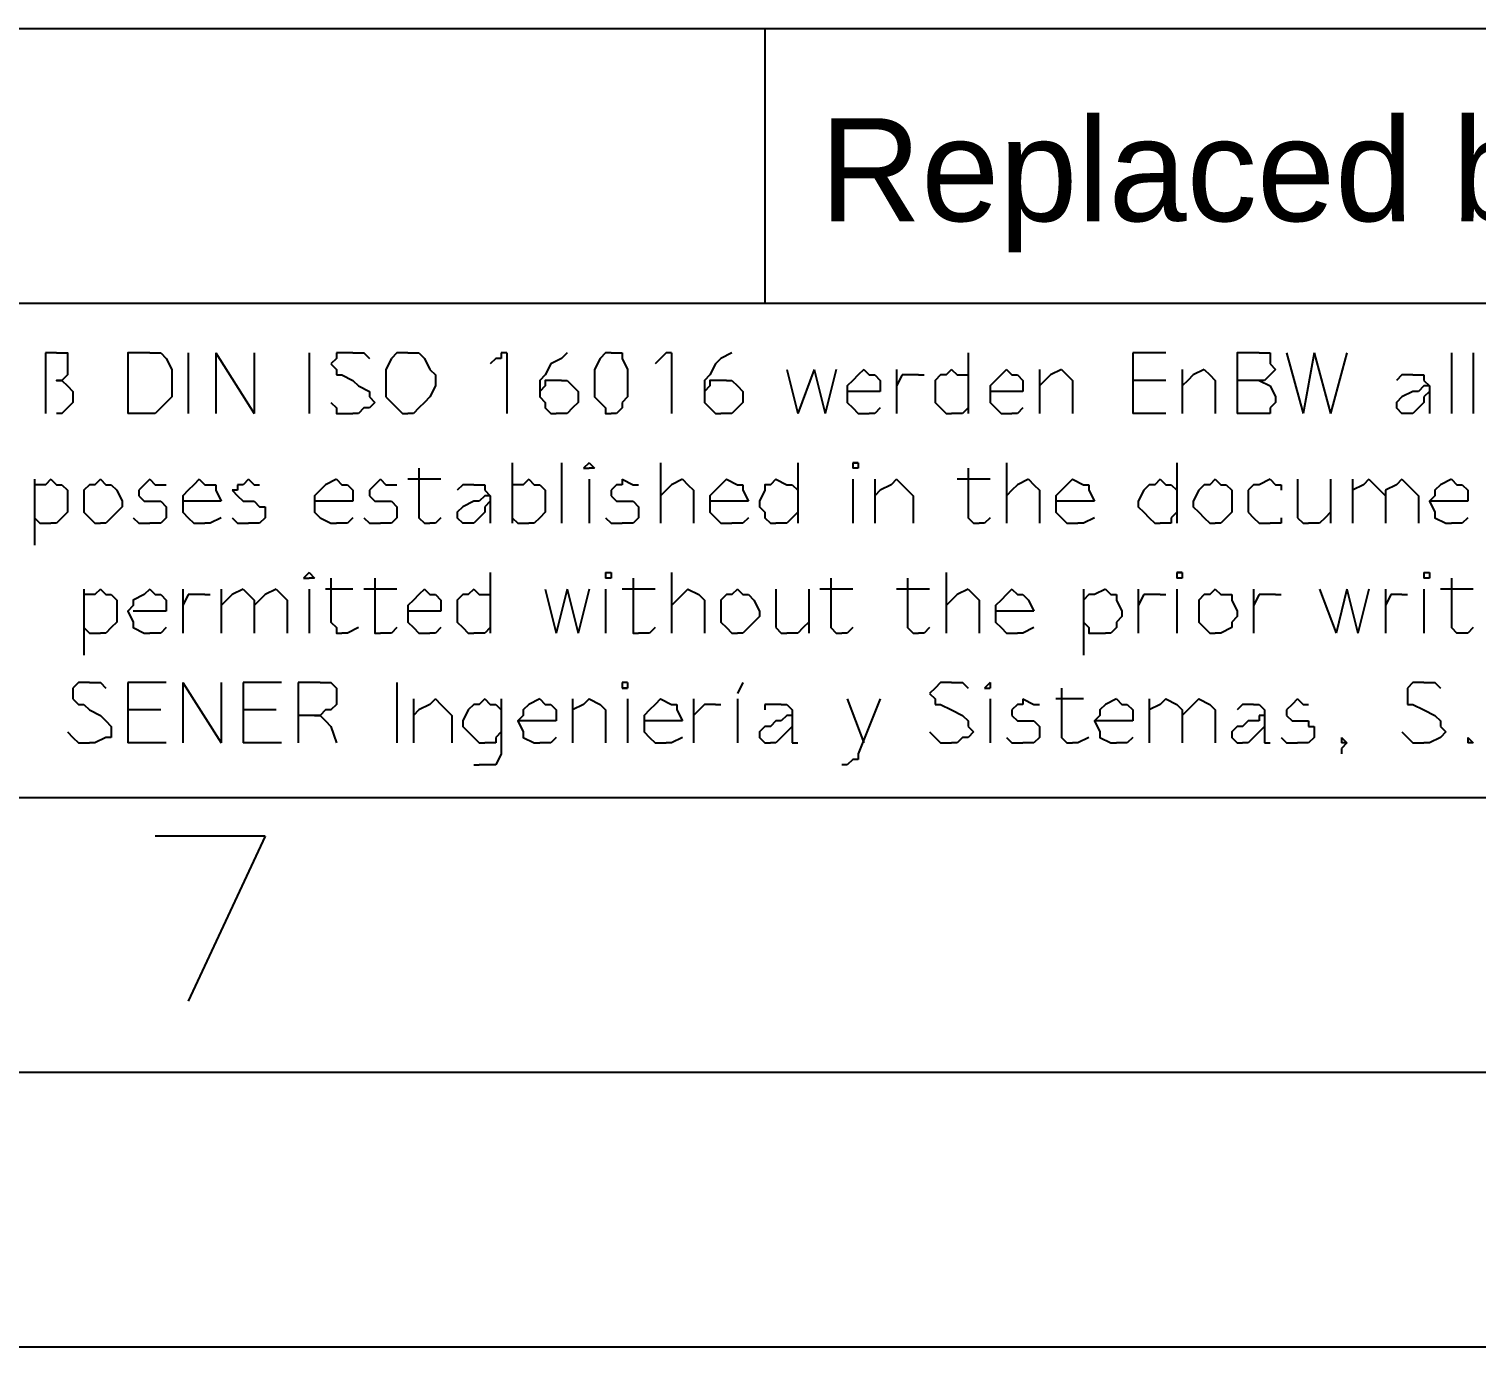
# Model space of a CAD drawing. Extents: x 0 to 594, y 0 to 420.
# Drawn here: x 497.6 to 523.95, y 0 to 24 of the extents above; entities that cross this region are included whole.
import ezdxf

# ---------------------------------------------------------------- set-up
doc = ezdxf.new("R2010")
doc.units = 0
doc.styles.add('HTX1', font='O8116901', dxfattribs={"width": 1.02})

msp = doc.modelspace()

# ---------------------------------------------------------------- linework, layer by layer
at = {"layer": 'GT_1', "flags": 128}
for points in [[(584, 24), (456, 24)], [(511, 24), (511, 19)], [(584, 19), (409, 19)], [(497.9, 18.1), (497.9, 18)], [(498, 18.1), (497.9, 18.1)], [(497.9, 18), (497.9, 17.9)], [(498.1, 18.1), (498, 18.1)], [(498.1, 18.1), (498.2, 18.1), (498.3, 18.1), (498.3, 18), (498.3, 17.9), (498.3, 17.7), (498.3, 17.7), (498.2, 17.6), (498.1, 17.6), (498.2, 17.6), (498.3, 17.5), (498.4, 17.4), (498.4, 17.3), (498.4, 17.2), (498.3, 17.1), (498.2, 17), (498.1, 17)], [(499.8, 18.1), (499.4, 18.1), (499.4, 17)], [(499.8, 18.1), (499.9, 18.1)], [(499.9, 18.1), (500, 18.1)], [(500, 18.1), (500.1, 18)], [(500.1, 18), (500.2, 17.8)], [(500.5, 18.1), (500.5, 17)], [(501, 18.1), (501, 17)], [(501, 18.1), (501.7, 17)], [(501.7, 18.1), (501.7, 17)], [(502.7, 18.1), (502.7, 17)], [(503.2, 18), (503.1, 17.9)], [(503.2, 18.1), (503.2, 18)], [(503.4, 18.1), (503.2, 18.1)], [(503.5, 18.1), (503.4, 18.1)], [(503.5, 18.1), (503.6, 18.1), (503.7, 18.1), (503.8, 18)], [(504.2, 18), (504.1, 17.8)], [(504.3, 18.1), (504.2, 18)], [(504.4, 18.1), (504.3, 18.1)], [(504.5, 18.1), (504.4, 18.1)], [(504.5, 18.1), (504.6, 18.1)], [(504.6, 18.1), (504.7, 18.1)], [(504.7, 18.1), (504.8, 18)], [(504.8, 18), (504.9, 17.8)], [(506.1, 18), (506, 17.9)], [(506.2, 18), (506.1, 18)], [(506.2, 18.1), (506.2, 18)], [(506.3, 18.1), (506.2, 18.1)], [(506.3, 18.1), (506.3, 17)], [(507.4, 18.1), (507.3, 18), (507.1, 17.9), (507, 17.7), (506.9, 17.6), (506.9, 17.4), (506.9, 17.3), (507, 17.2), (507, 17.1), (507.1, 17), (507.2, 17)], [(508.2, 18.1), (508.1, 18.1), (508.1, 18.1), (508, 18), (507.9, 17.8), (507.9, 17.7), (507.9, 17.5), (507.9, 17.3), (508, 17.2), (508.1, 17.1), (508.1, 17), (508.2, 17)], [(508.2, 18.1), (508.3, 18.1)], [(508.3, 18.1), (508.4, 18.1)], [(508.4, 18.1), (508.4, 18)], [(508.4, 18), (508.5, 17.8)], [(509.1, 18), (509, 17.9)], [(509.2, 18.1), (509.1, 18)], [(509.1, 18), (509.1, 18)], [(509.3, 18.1), (509.2, 18.1)], [(509.3, 18.1), (509.3, 17)], [(510.4, 18.1), (510.2, 18), (510.1, 17.9), (510, 17.7), (509.9, 17.6), (509.9, 17.4), (509.9, 17.3), (509.9, 17.2), (510, 17.1), (510.1, 17), (510.2, 17)], [(514.7, 18.1), (514.7, 17)], [(518.3, 18.1), (517.7, 18.1)], [(517.7, 18.1), (517.7, 17)], [(520, 18.1), (519.6, 18.1), (519.6, 17)], [(520, 18.1), (520.1, 18.1)], [(520.1, 18.1), (520.2, 18.1)], [(520.2, 18.1), (520.2, 17.9)], [(520.5, 18.1), (520.8, 17)], [(521, 18.1), (520.8, 17)], [(521, 18.1), (521.3, 17)], [(521.6, 18.1), (521.3, 17)], [(523.5, 18.1), (523.5, 17)], [(523.9, 18.1), (523.9, 17)], [(497.9, 17.9), (497.9, 17)], [(500.2, 17.8), (500.2, 17.7)], [(500.2, 17.7), (500.2, 17.5)], [(503.1, 17.9), (503.2, 17.8)], [(503.2, 17.8), (503.2, 17.7)], [(503.2, 17.7), (503.3, 17.7)], [(503.3, 17.7), (503.5, 17.6)], [(504.1, 17.8), (504.1, 17.7)], [(504.1, 17.7), (504.1, 17.5)], [(504.9, 17.8), (505, 17.7)], [(505, 17.7), (505, 17.5)], [(508.5, 17.8), (508.5, 17.7)], [(508.5, 17.7), (508.5, 17.5)], [(511.4, 17.8), (511.6, 17)], [(511.9, 17.8), (511.6, 17)], [(511.9, 17.8), (512.1, 17)], [(512.3, 17.8), (512.1, 17)], [(512.8, 17.8), (512.7, 17.7), (512.6, 17.6), (512.5, 17.5), (512.5, 17.4), (512.5, 17.2), (512.6, 17.1), (512.7, 17), (512.9, 17)], [(512.8, 17.8), (512.9, 17.7)], [(512.9, 17.7), (513, 17.7)], [(513, 17.7), (513.1, 17.6)], [(513.4, 17.8), (513.4, 17)], [(513.5, 17.7), (513.4, 17.5)], [(513.7, 17.7), (513.5, 17.7)], [(513.8, 17.7), (513.7, 17.7)], [(513.8, 17.7), (513.9, 17.7)], [(514.4, 17.8), (514.3, 17.7), (514.2, 17.7), (514.1, 17.6), (514.1, 17.4), (514.1, 17.3), (514.1, 17.2), (514.2, 17.1), (514.3, 17), (514.4, 17)], [(514.4, 17.8), (514.5, 17.7)], [(514.5, 17.7), (514.6, 17.7)], [(514.6, 17.7), (514.7, 17.7)], [(514.7, 17.7), (514.7, 17.6)], [(515.4, 17.8), (515.3, 17.7), (515.2, 17.6), (515.1, 17.5), (515.1, 17.4), (515.1, 17.2), (515.2, 17.1), (515.3, 17), (515.5, 17)], [(515.4, 17.8), (515.5, 17.7)], [(515.5, 17.7), (515.6, 17.7)], [(515.6, 17.7), (515.7, 17.6)], [(516, 17.8), (516, 17)], [(516.2, 17.7), (516.1, 17.6)], [(516.4, 17.8), (516.2, 17.7)], [(516.4, 17.8), (516.5, 17.7), (516.6, 17.6), (516.6, 17.5), (516.6, 17)], [(518.6, 17.8), (518.6, 17)], [(518.8, 17.7), (518.7, 17.6)], [(519, 17.8), (518.8, 17.7)], [(519, 17.8), (519.1, 17.7), (519.2, 17.6), (519.2, 17.5), (519.2, 17)], [(520.2, 17.7), (520.1, 17.6)], [(520.2, 17.9), (520.3, 17.8)], [(520.3, 17.8), (520.2, 17.7)], [(522.6, 17.7), (522.5, 17.6)], [(522.7, 17.7), (522.6, 17.7)], [(522.8, 17.7), (522.7, 17.7)], [(522.8, 17.7), (523, 17.7)], [(523, 17.7), (523, 17.6)], [(500.2, 17.5), (500.2, 17.3)], [(503.5, 17.6), (503.6, 17.5)], [(503.6, 17.5), (503.8, 17.4)], [(503.8, 17.4), (503.8, 17.3)], [(504.1, 17.5), (504.1, 17.3)], [(505, 17.5), (504.9, 17.3)], [(507.3, 17.6), (507.2, 17.6), (507.1, 17.6), (507, 17.6), (507, 17.5), (506.9, 17.4)], [(507.3, 17.6), (507.4, 17.6)], [(507.4, 17.6), (507.5, 17.5)], [(507.5, 17.5), (507.6, 17.4)], [(507.6, 17.4), (507.6, 17.3)], [(508.5, 17.5), (508.5, 17.3)], [(510.3, 17.6), (510.1, 17.6), (510.1, 17.6), (510, 17.6), (510, 17.5), (509.9, 17.4)], [(510.3, 17.6), (510.4, 17.6)], [(510.4, 17.6), (510.5, 17.5)], [(510.5, 17.5), (510.6, 17.4)], [(510.6, 17.4), (510.6, 17.3)], [(513.1, 17.4), (512.5, 17.4)], [(513.1, 17.6), (513.1, 17.4)], [(515.7, 17.4), (515.1, 17.4)], [(515.7, 17.6), (515.7, 17.4)], [(516.1, 17.6), (516, 17.5)], [(518.3, 17.6), (517.7, 17.6)], [(518.7, 17.6), (518.6, 17.5)], [(520, 17.6), (519.6, 17.6)], [(520.1, 17.6), (520, 17.6)], [(520, 17.6), (520.2, 17.5)], [(520.2, 17.5), (520.3, 17.3)], [(520.2, 17.5), (520.2, 17.5)], [(522.9, 17.4), (522.8, 17.4), (522.6, 17.3), (522.6, 17.3), (522.5, 17.2), (522.5, 17.2), (522.5, 17.1), (522.6, 17), (522.6, 17)], [(523, 17.5), (522.9, 17.4)], [(523, 17.6), (523.1, 17.5)], [(523.1, 17.5), (523, 17.5)], [(523, 17.5), (523, 17.5)], [(523.1, 17.4), (523, 17.3)], [(523.1, 17.5), (523.1, 17.1)], [(500.1, 17.2), (500, 17.1)], [(500.2, 17.3), (500.1, 17.2)], [(503.1, 17.2), (503.2, 17.1), (503.2, 17), (503.3, 17), (503.5, 17)], [(503.8, 17.3), (503.9, 17.2)], [(503.9, 17.2), (503.8, 17.1)], [(504.1, 17.3), (504.2, 17.2)], [(504.2, 17.2), (504.3, 17.1)], [(504.8, 17.2), (504.7, 17.1)], [(504.9, 17.3), (504.8, 17.2)], [(507.6, 17.2), (507.5, 17.1)], [(507.6, 17.3), (507.6, 17.2)], [(508.5, 17.3), (508.4, 17.2)], [(508.4, 17.2), (508.4, 17.1)], [(510.6, 17.2), (510.5, 17.1)], [(510.6, 17.3), (510.6, 17.2)], [(514.7, 17.2), (514.7, 17.1)], [(520.3, 17.2), (520.2, 17.1)], [(520.3, 17.3), (520.3, 17.2)], [(523, 17.2), (522.9, 17.1)], [(523, 17.3), (523, 17.2)], [(499.8, 17), (499.4, 17)], [(499.9, 17), (499.8, 17)], [(500, 17.1), (499.9, 17)], [(503.6, 17), (503.5, 17)], [(503.7, 17.1), (503.6, 17)], [(503.8, 17.1), (503.7, 17.1)], [(504.3, 17.1), (504.4, 17)], [(504.4, 17), (504.5, 17)], [(504.6, 17), (504.5, 17)], [(504.7, 17.1), (504.6, 17)], [(507.4, 17), (507.2, 17)], [(507.5, 17.1), (507.4, 17)], [(508.3, 17), (508.2, 17)], [(508.4, 17.1), (508.3, 17)], [(510.4, 17), (510.2, 17)], [(510.5, 17.1), (510.4, 17)], [(513, 17), (512.9, 17)], [(513.1, 17.1), (513, 17)], [(514.5, 17), (514.4, 17)], [(514.6, 17), (514.5, 17)], [(514.7, 17.1), (514.6, 17)], [(515.6, 17), (515.5, 17)], [(515.7, 17.1), (515.6, 17)], [(518.3, 17), (517.7, 17)], [(520, 17), (519.6, 17)], [(520.2, 17), (520, 17)], [(520.2, 17.1), (520.2, 17)], [(522.8, 17), (522.6, 17)], [(522.9, 17.1), (522.8, 17)], [(523.1, 17.1), (523.1, 17)], [(523.1, 17), (523.1, 17)], [(506.4, 16.1), (506.4, 15)], [(507.3, 16.1), (507.3, 15)], [(507.8, 16.1), (507.7, 16)], [(507.8, 16.1), (507.9, 16)], [(507.8, 16.1), (507.8, 16.1)], [(507.8, 16.1), (507.8, 16.1)], [(507.8, 16.1), (507.8, 16.1)], [(509.1, 16.1), (509.1, 15)], [(511.6, 16.1), (511.6, 15)], [(512.6, 16.1), (512.7, 16.1)], [(512.6, 16.1), (512.6, 16.1)], [(512.6, 16.1), (512.6, 16)], [(512.7, 16.1), (512.6, 16.1)], [(512.7, 16.1), (512.7, 16)], [(515.4, 16.1), (515.4, 15)], [(518.5, 16.1), (518.5, 15)], [(504.7, 16), (504.7, 15.2), (504.7, 15.1), (504.8, 15), (504.9, 15)], [(507.7, 16), (507.8, 16)], [(507.8, 16), (507.8, 16)], [(507.9, 16), (507.8, 16)], [(507.8, 16), (507.8, 16)], [(507.8, 16), (507.8, 16)], [(507.8, 16), (507.8, 16)], [(512.7, 16), (512.6, 16)], [(512.6, 16), (512.6, 16)], [(512.6, 16), (512.6, 16)], [(512.7, 16), (512.6, 16)], [(512.7, 16), (512.6, 16)], [(512.7, 16), (512.7, 16)], [(514.7, 16), (514.7, 15.2), (514.7, 15.1), (514.8, 15), (514.9, 15)], [(497.7, 15.8), (497.7, 14.6)], [(498, 15.8), (497.9, 15.7), (497.8, 15.7), (497.7, 15.7), (497.7, 15.6)], [(498, 15.8), (498.1, 15.7)], [(498.1, 15.7), (498.2, 15.7)], [(498.2, 15.7), (498.3, 15.6)], [(498.3, 15.6), (498.3, 15.4)], [(498.9, 15.8), (498.8, 15.7), (498.7, 15.7), (498.6, 15.6), (498.6, 15.4), (498.6, 15.3), (498.6, 15.2), (498.7, 15.1), (498.8, 15), (498.9, 15)], [(498.9, 15.8), (499, 15.7)], [(499, 15.7), (499.1, 15.7)], [(499.1, 15.7), (499.2, 15.6)], [(499.2, 15.6), (499.3, 15.4)], [(499.7, 15.7), (499.6, 15.6)], [(499.6, 15.6), (499.6, 15.5)], [(499.6, 15.6), (499.6, 15.6)], [(499.8, 15.8), (499.7, 15.7)], [(499.7, 15.7), (499.7, 15.7)], [(499.8, 15.8), (499.9, 15.7), (500.1, 15.7)], [(500.7, 15.8), (500.6, 15.7), (500.5, 15.6), (500.4, 15.5), (500.4, 15.4), (500.4, 15.2), (500.5, 15.1), (500.6, 15), (500.8, 15)], [(500.7, 15.8), (500.8, 15.7)], [(500.8, 15.7), (501, 15.7)], [(501, 15.7), (501, 15.6)], [(501, 15.6), (501.1, 15.4)], [(501.3, 15.6), (501.4, 15.5)], [(501.4, 15.6), (501.3, 15.6)], [(501.4, 15.7), (501.4, 15.6)], [(501.5, 15.7), (501.4, 15.7)], [(501.6, 15.8), (501.5, 15.7)], [(501.6, 15.8), (501.7, 15.7), (501.8, 15.7)], [(503.2, 15.8), (503, 15.7), (502.9, 15.6), (502.8, 15.5), (502.8, 15.4), (502.8, 15.2), (502.9, 15.1), (503.1, 15), (503.2, 15)], [(503.2, 15.8), (503.3, 15.7)], [(503.3, 15.7), (503.4, 15.7)], [(503.4, 15.7), (503.5, 15.6)], [(503.5, 15.6), (503.5, 15.4)], [(503.9, 15.7), (503.8, 15.6)], [(503.8, 15.6), (503.8, 15.5)], [(503.8, 15.6), (503.8, 15.6)], [(504, 15.8), (503.9, 15.7)], [(503.9, 15.7), (503.9, 15.7)], [(504, 15.8), (504.1, 15.7), (504.3, 15.7)], [(505.1, 15.8), (504.5, 15.8)], [(505.5, 15.7), (505.4, 15.6)], [(505.6, 15.7), (505.5, 15.7)], [(505.7, 15.7), (505.6, 15.7)], [(505.7, 15.7), (505.9, 15.7)], [(505.9, 15.7), (505.9, 15.6)], [(505.9, 15.6), (506, 15.5)], [(506.7, 15.8), (506.6, 15.7), (506.5, 15.7), (506.4, 15.7), (506.4, 15.6)], [(506.7, 15.8), (506.8, 15.7)], [(506.8, 15.7), (506.9, 15.7)], [(506.9, 15.7), (507, 15.6)], [(507, 15.6), (507, 15.4)], [(507.8, 15.8), (507.8, 15)], [(508.3, 15.7), (508.2, 15.6)], [(508.2, 15.6), (508.2, 15.5)], [(508.2, 15.6), (508.2, 15.6)], [(508.4, 15.7), (508.3, 15.7)], [(508.4, 15.8), (508.4, 15.7)], [(508.4, 15.8), (508.6, 15.7), (508.7, 15.7)], [(509.2, 15.6), (509.1, 15.5)], [(509.3, 15.7), (509.2, 15.6)], [(509.5, 15.8), (509.3, 15.7)], [(509.5, 15.8), (509.6, 15.7), (509.7, 15.6), (509.7, 15.5), (509.7, 15)], [(510.3, 15.8), (510.2, 15.7), (510.1, 15.6), (510, 15.5), (510, 15.4), (510, 15.2), (510.1, 15.1), (510.2, 15), (510.4, 15)], [(510.3, 15.8), (510.5, 15.7)], [(510.5, 15.7), (510.6, 15.7)], [(510.6, 15.7), (510.6, 15.6)], [(510.6, 15.6), (510.7, 15.4)], [(511.2, 15.8), (511.1, 15.7), (511, 15.7), (511, 15.6), (510.9, 15.4), (510.9, 15.3), (511, 15.2), (511, 15.1), (511.1, 15), (511.2, 15)], [(511.2, 15.8), (511.4, 15.7)], [(511.4, 15.7), (511.5, 15.7)], [(511.4, 15.7), (511.4, 15.7)], [(511.5, 15.7), (511.6, 15.6)], [(512.6, 15.8), (512.6, 15)], [(513, 15.8), (513, 15)], [(513.1, 15.6), (513, 15.5)], [(513.3, 15.7), (513.1, 15.6)], [(513.4, 15.8), (513.3, 15.7)], [(513.4, 15.8), (513.5, 15.7), (513.6, 15.6), (513.7, 15.5), (513.7, 15)], [(515.1, 15.8), (514.5, 15.8)], [(515.5, 15.6), (515.4, 15.5)], [(515.6, 15.7), (515.5, 15.6)], [(515.8, 15.8), (515.6, 15.7)], [(515.8, 15.8), (515.9, 15.7), (516, 15.6), (516, 15.5), (516, 15)], [(516.6, 15.8), (516.5, 15.7), (516.4, 15.6), (516.3, 15.5), (516.3, 15.4), (516.3, 15.2), (516.4, 15.1), (516.5, 15), (516.7, 15)], [(516.6, 15.8), (516.8, 15.7)], [(516.8, 15.7), (516.9, 15.7)], [(516.9, 15.7), (516.9, 15.6)], [(516.9, 15.6), (517, 15.4)], [(518.2, 15.8), (518.1, 15.7), (518, 15.7), (517.9, 15.6), (517.8, 15.4), (517.8, 15.3), (517.9, 15.2), (518, 15.1), (518.1, 15), (518.2, 15)], [(518.2, 15.8), (518.3, 15.7)], [(518.3, 15.7), (518.4, 15.7)], [(518.4, 15.7), (518.5, 15.6)], [(518.4, 15.7), (518.4, 15.7)], [(519.2, 15.8), (519.1, 15.7), (519, 15.7), (518.9, 15.6), (518.8, 15.4), (518.8, 15.3), (518.9, 15.2), (519, 15.1), (519.1, 15), (519.2, 15)], [(519.2, 15.8), (519.3, 15.7)], [(519.3, 15.7), (519.4, 15.7)], [(519.4, 15.7), (519.5, 15.6)], [(519.5, 15.6), (519.5, 15.4)], [(519.9, 15.7), (519.8, 15.6)], [(519.8, 15.6), (519.8, 15.4)], [(520, 15.7), (519.9, 15.7)], [(520.2, 15.8), (520, 15.7)], [(520.2, 15.8), (520.3, 15.7)], [(520.3, 15.7), (520.4, 15.7)], [(520.4, 15.7), (520.4, 15.6)], [(520.7, 15.8), (520.7, 15.2)], [(521.3, 15.8), (521.3, 15)], [(521.7, 15.8), (521.7, 15)], [(521.9, 15.7), (521.7, 15.6)], [(521.7, 15.6), (521.7, 15.5)], [(522, 15.8), (521.9, 15.7)], [(522, 15.8), (522.1, 15.7), (522.2, 15.6), (522.3, 15.5), (522.3, 15)], [(522.5, 15.7), (522.3, 15.6)], [(522.3, 15.6), (522.3, 15.5)], [(522.6, 15.8), (522.5, 15.7)], [(522.6, 15.8), (522.7, 15.7), (522.8, 15.6), (522.9, 15.5), (522.9, 15)], [(523.5, 15.8), (523.3, 15.7), (523.2, 15.6), (523.2, 15.5), (523.1, 15.4), (523.2, 15.2), (523.2, 15.1), (523.4, 15), (523.5, 15)], [(523.5, 15.8), (523.6, 15.7)], [(523.6, 15.7), (523.7, 15.7)], [(523.7, 15.7), (523.8, 15.6)], [(523.8, 15.6), (523.8, 15.4)], [(498.3, 15.4), (498.3, 15.3)], [(498.3, 15.3), (498.3, 15.2)], [(499.3, 15.3), (499.2, 15.2)], [(499.3, 15.4), (499.3, 15.3)], [(499.6, 15.5), (499.7, 15.4)], [(499.6, 15.5), (499.6, 15.5)], [(499.7, 15.4), (499.8, 15.4)], [(499.8, 15.4), (500, 15.4)], [(500, 15.4), (500.1, 15.3)], [(500.1, 15.3), (500.1, 15.2)], [(500.1, 15.3), (500.1, 15.3)], [(501.1, 15.4), (500.4, 15.4)], [(501.4, 15.5), (501.5, 15.4)], [(501.4, 15.5), (501.4, 15.5)], [(501.5, 15.4), (501.6, 15.4)], [(501.6, 15.4), (501.7, 15.4)], [(501.7, 15.4), (501.8, 15.3)], [(501.8, 15.3), (501.9, 15.3)], [(501.9, 15.3), (501.9, 15.2)], [(503.5, 15.4), (502.8, 15.4)], [(503.8, 15.5), (503.9, 15.4)], [(503.8, 15.5), (503.8, 15.5)], [(503.9, 15.4), (504, 15.4)], [(504, 15.4), (504.2, 15.4)], [(504.2, 15.4), (504.3, 15.3)], [(504.3, 15.3), (504.3, 15.2)], [(504.3, 15.3), (504.3, 15.3)], [(505.8, 15.4), (505.7, 15.4), (505.5, 15.3), (505.5, 15.3), (505.4, 15.2), (505.4, 15.2), (505.4, 15.1), (505.5, 15), (505.5, 15)], [(505.9, 15.5), (505.8, 15.4)], [(506, 15.5), (505.9, 15.5)], [(505.9, 15.5), (505.9, 15.5)], [(506, 15.4), (505.9, 15.3)], [(505.9, 15.3), (505.9, 15.2)], [(506, 15.5), (506, 15.1)], [(507, 15.4), (507, 15.3)], [(507, 15.3), (507, 15.2)], [(508.2, 15.5), (508.3, 15.4)], [(508.2, 15.5), (508.2, 15.5)], [(508.3, 15.4), (508.5, 15.4)], [(508.5, 15.4), (508.6, 15.4)], [(508.6, 15.4), (508.7, 15.3)], [(508.7, 15.3), (508.7, 15.2)], [(508.7, 15.3), (508.7, 15.3)], [(510.7, 15.4), (510, 15.4)], [(517, 15.4), (516.3, 15.4)], [(519.5, 15.4), (519.5, 15.3)], [(519.5, 15.3), (519.5, 15.2)], [(519.8, 15.4), (519.8, 15.3)], [(519.8, 15.3), (519.8, 15.2)], [(523.8, 15.4), (523.1, 15.4)], [(497.7, 15.2), (497.7, 15.1), (497.8, 15), (497.9, 15), (498, 15)], [(498.2, 15.1), (498.1, 15)], [(498.3, 15.2), (498.2, 15.1)], [(499.1, 15.1), (499, 15)], [(499.2, 15.2), (499.1, 15.1)], [(499.5, 15.1), (499.6, 15), (499.7, 15), (499.8, 15)], [(500.1, 15.1), (500, 15)], [(500.1, 15.2), (500.1, 15.1)], [(501.1, 15.1), (500.9, 15)], [(501.3, 15.1), (501.4, 15), (501.5, 15), (501.6, 15)], [(501.9, 15.1), (501.8, 15)], [(501.9, 15.2), (501.9, 15.1)], [(503.5, 15.1), (503.4, 15)], [(503.7, 15.1), (503.8, 15), (503.9, 15), (504, 15)], [(504.3, 15.1), (504.2, 15)], [(504.3, 15.2), (504.3, 15.1)], [(505.1, 15.1), (505, 15)], [(505.8, 15.1), (505.7, 15)], [(505.9, 15.2), (505.8, 15.1)], [(506, 15.1), (506, 15)], [(506.4, 15.2), (506.4, 15.1), (506.5, 15), (506.6, 15), (506.7, 15)], [(506.9, 15.1), (506.8, 15)], [(507, 15.2), (506.9, 15.1)], [(508.1, 15.1), (508.2, 15), (508.3, 15), (508.4, 15)], [(508.7, 15.1), (508.6, 15)], [(508.7, 15.2), (508.7, 15.1)], [(510.7, 15.1), (510.6, 15)], [(511.5, 15.1), (511.4, 15)], [(511.6, 15.2), (511.5, 15.1)], [(515.1, 15.1), (515, 15)], [(517, 15.1), (516.8, 15)], [(518.5, 15.2), (518.4, 15.1)], [(518.4, 15.1), (518.4, 15)], [(519.4, 15.1), (519.3, 15)], [(519.5, 15.2), (519.4, 15.1)], [(519.8, 15.2), (519.9, 15.1)], [(519.9, 15.1), (520, 15)], [(520.4, 15.1), (520.4, 15)], [(520.7, 15.2), (520.7, 15.1)], [(520.7, 15.1), (520.8, 15)], [(521.2, 15.1), (521.1, 15)], [(521.3, 15.2), (521.2, 15.1)], [(523.8, 15.1), (523.7, 15)], [(498.1, 15), (498, 15)], [(499, 15), (498.9, 15)], [(499.9, 15), (499.8, 15)], [(500, 15), (499.9, 15)], [(500.9, 15), (500.8, 15)], [(501.7, 15), (501.6, 15)], [(501.8, 15), (501.7, 15)], [(503.4, 15), (503.2, 15)], [(504.1, 15), (504, 15)], [(504.2, 15), (504.1, 15)], [(505, 15), (504.9, 15)], [(505.7, 15), (505.5, 15)], [(506, 15), (506, 15)], [(506.8, 15), (506.7, 15)], [(508.5, 15), (508.4, 15)], [(508.6, 15), (508.5, 15)], [(510.6, 15), (510.4, 15)], [(511.4, 15), (511.2, 15)], [(511.4, 15), (511.4, 15)], [(515, 15), (514.9, 15)], [(516.8, 15), (516.7, 15)], [(518.3, 15), (518.2, 15)], [(518.4, 15), (518.3, 15)], [(519.3, 15), (519.2, 15)], [(520, 15), (520.2, 15)], [(520.3, 15), (520.2, 15)], [(520.4, 15), (520.3, 15)], [(520.8, 15), (520.9, 15)], [(521.1, 15), (520.9, 15)], [(523.7, 15), (523.5, 15)], [(502.7, 14.1), (502.6, 14)], [(502.6, 14), (502.7, 14)], [(502.7, 14.1), (502.8, 14)], [(502.7, 14.1), (502.7, 14.1)], [(502.7, 14.1), (502.7, 14.1)], [(502.7, 14.1), (502.7, 14.1)], [(502.7, 14), (502.7, 14)], [(502.8, 14), (502.7, 14)], [(502.7, 14), (502.7, 14)], [(502.7, 14), (502.7, 14)], [(502.7, 14), (502.7, 14)], [(503.1, 14), (503.1, 13.2), (503.2, 13.1), (503.2, 13), (503.3, 13)], [(503.9, 14), (503.9, 13.2), (503.9, 13.1), (503.9, 13), (504, 13)], [(506, 14.1), (506, 13)], [(508.1, 14.1), (508.2, 14.1)], [(508.1, 14.1), (508.1, 14.1)], [(508.1, 14.1), (508.1, 14)], [(508.1, 14.1), (508.1, 14.1)], [(508.2, 14), (508.1, 14)], [(508.1, 14), (508.1, 14)], [(508.1, 14), (508.1, 14)], [(508.1, 14), (508.1, 14)], [(508.1, 14), (508.1, 14)], [(508.2, 14.1), (508.2, 14)], [(508.2, 14), (508.2, 14)], [(508.6, 14), (508.6, 13.2), (508.6, 13.1), (508.6, 13), (508.7, 13)], [(509.3, 14.1), (509.3, 13)], [(512.2, 14), (512.2, 13.2), (512.2, 13.1), (512.3, 13), (512.4, 13)], [(513.6, 14), (513.6, 13.2), (513.6, 13.1), (513.7, 13), (513.8, 13)], [(514.3, 14.1), (514.3, 13)], [(518.5, 14.1), (518.6, 14.1)], [(518.5, 14.1), (518.5, 14.1)], [(518.5, 14.1), (518.5, 14)], [(518.6, 14.1), (518.5, 14.1)], [(518.6, 14), (518.5, 14)], [(518.5, 14), (518.5, 14)], [(518.5, 14), (518.5, 14)], [(518.6, 14), (518.5, 14)], [(518.6, 14), (518.5, 14)], [(518.6, 14.1), (518.6, 14)], [(518.6, 14), (518.6, 14)], [(523, 14.1), (523.1, 14.1)], [(523, 14.1), (523, 14.1)], [(523, 14.1), (523, 14)], [(523, 14.1), (523, 14.1)], [(523.1, 14), (523, 14)], [(523, 14), (523, 14)], [(523, 14), (523, 14)], [(523, 14), (523, 14)], [(523.1, 14), (523, 14)], [(523.1, 14.1), (523.1, 14)], [(523.1, 14), (523.1, 14)], [(523.5, 14), (523.5, 13.2), (523.5, 13.1), (523.6, 13), (523.6, 13)], [(498.6, 13.8), (498.6, 12.6)], [(498.9, 13.8), (498.8, 13.7), (498.7, 13.7), (498.6, 13.7), (498.6, 13.6)], [(498.9, 13.8), (499, 13.7)], [(499.8, 13.8), (499.7, 13.7), (499.5, 13.6), (499.5, 13.5), (499.4, 13.4), (499.5, 13.2), (499.5, 13.1), (499.7, 13), (499.8, 13)], [(499.8, 13.8), (499.9, 13.7)], [(500.4, 13.8), (500.4, 13)], [(501.1, 13.8), (501.1, 13)], [(501.5, 13.8), (501.3, 13.7)], [(501.5, 13.8), (501.6, 13.7), (501.7, 13.6), (501.7, 13.5), (501.7, 13)], [(502.1, 13.8), (501.9, 13.7)], [(502.1, 13.8), (502.2, 13.7), (502.3, 13.6), (502.3, 13.5), (502.3, 13)], [(502.7, 13.8), (502.7, 13)], [(503.5, 13.8), (503, 13.8)], [(504.3, 13.8), (503.7, 13.8)], [(504.8, 13.8), (504.7, 13.7), (504.6, 13.6), (504.5, 13.5), (504.5, 13.4), (504.5, 13.2), (504.6, 13.1), (504.7, 13), (504.9, 13)], [(504.8, 13.8), (504.9, 13.7)], [(505.7, 13.8), (505.6, 13.7), (505.5, 13.7), (505.4, 13.6), (505.4, 13.4), (505.4, 13.3), (505.4, 13.2), (505.5, 13.1), (505.6, 13), (505.7, 13)], [(505.7, 13.8), (505.8, 13.7)], [(507, 13.8), (507.2, 13)], [(507.4, 13.8), (507.2, 13)], [(507.4, 13.8), (507.6, 13)], [(507.8, 13.8), (507.6, 13)], [(508.1, 13.8), (508.1, 13)], [(509, 13.8), (508.4, 13.8)], [(509.6, 13.8), (509.5, 13.7)], [(509.6, 13.8), (509.8, 13.7), (509.9, 13.6), (509.9, 13.5), (509.9, 13)], [(510.5, 13.8), (510.4, 13.7), (510.3, 13.7), (510.2, 13.6), (510.2, 13.4), (510.2, 13.3), (510.2, 13.2), (510.3, 13.1), (510.4, 13), (510.5, 13)], [(510.5, 13.8), (510.6, 13.7)], [(511.2, 13.8), (511.2, 13.2)], [(511.8, 13.8), (511.8, 13)], [(512.6, 13.8), (512, 13.8)], [(514, 13.8), (513.4, 13.8)], [(514.7, 13.8), (514.5, 13.7)], [(514.7, 13.8), (514.8, 13.7), (514.9, 13.6), (514.9, 13.5), (514.9, 13)], [(515.5, 13.8), (515.4, 13.7), (515.3, 13.6), (515.2, 13.5), (515.2, 13.4), (515.2, 13.2), (515.3, 13.1), (515.4, 13), (515.6, 13)], [(515.5, 13.8), (515.6, 13.7)], [(516.8, 13.8), (516.8, 12.6)], [(517.2, 13.8), (517, 13.7), (516.9, 13.7), (516.9, 13.7), (516.8, 13.6)], [(517.2, 13.8), (517.3, 13.7)], [(517.8, 13.8), (517.8, 13)], [(518.5, 13.8), (518.5, 13)], [(519.2, 13.8), (519.1, 13.7), (519, 13.7), (518.9, 13.6), (518.9, 13.4), (518.9, 13.3), (518.9, 13.2), (519, 13.1), (519.1, 13), (519.2, 13)], [(519.2, 13.8), (519.3, 13.7)], [(519.9, 13.8), (519.9, 13)], [(521.1, 13.8), (521.4, 13)], [(521.6, 13.8), (521.4, 13)], [(521.6, 13.8), (521.8, 13)], [(522, 13.8), (521.8, 13)], [(522.3, 13.8), (522.3, 13)], [(523, 13.8), (523, 13)], [(523.9, 13.8), (523.3, 13.8)], [(499, 13.7), (499.1, 13.7)], [(499.1, 13.7), (499.2, 13.6)], [(499.2, 13.6), (499.2, 13.4)], [(499.9, 13.7), (500, 13.7)], [(500, 13.7), (500.1, 13.6)], [(500.1, 13.6), (500.1, 13.4)], [(500.5, 13.7), (500.4, 13.5)], [(500.6, 13.7), (500.5, 13.7)], [(500.8, 13.7), (500.6, 13.7)], [(500.8, 13.7), (500.9, 13.7)], [(501.2, 13.6), (501.1, 13.5)], [(501.3, 13.7), (501.2, 13.6)], [(501.8, 13.6), (501.7, 13.5)], [(501.9, 13.7), (501.8, 13.6)], [(504.9, 13.7), (505, 13.7)], [(505, 13.7), (505.1, 13.6)], [(505.1, 13.6), (505.1, 13.4)], [(505.8, 13.7), (505.9, 13.7)], [(505.9, 13.7), (506, 13.7)], [(506, 13.7), (506, 13.6)], [(509.4, 13.6), (509.3, 13.5)], [(509.5, 13.7), (509.4, 13.6)], [(510.6, 13.7), (510.7, 13.7)], [(510.7, 13.7), (510.8, 13.6)], [(510.8, 13.6), (510.9, 13.4)], [(514.4, 13.6), (514.3, 13.5)], [(514.5, 13.7), (514.4, 13.6)], [(515.6, 13.7), (515.7, 13.7)], [(515.7, 13.7), (515.8, 13.6)], [(515.8, 13.6), (515.9, 13.4)], [(517.3, 13.7), (517.4, 13.7)], [(517.4, 13.7), (517.4, 13.6)], [(517.4, 13.6), (517.5, 13.4)], [(517.9, 13.7), (517.8, 13.5)], [(518, 13.7), (517.9, 13.7)], [(518.2, 13.7), (518, 13.7)], [(518.2, 13.7), (518.3, 13.7)], [(519.3, 13.7), (519.5, 13.7)], [(519.5, 13.7), (519.5, 13.6)], [(519.5, 13.6), (519.6, 13.4)], [(520, 13.7), (519.9, 13.5)], [(520.1, 13.7), (520, 13.7)], [(520.3, 13.7), (520.1, 13.7)], [(520.3, 13.7), (520.4, 13.7)], [(522.4, 13.7), (522.3, 13.5)], [(522.5, 13.7), (522.4, 13.7)], [(522.6, 13.7), (522.5, 13.7)], [(522.6, 13.7), (522.7, 13.7)], [(498.6, 13.2), (498.6, 13.1), (498.7, 13), (498.8, 13), (498.9, 13)], [(499.2, 13.2), (499.1, 13.1)], [(499.2, 13.4), (499.2, 13.3)], [(499.2, 13.3), (499.2, 13.2)], [(500.1, 13.4), (499.5, 13.4)], [(505.1, 13.4), (504.5, 13.4)], [(506, 13.2), (506, 13.1)], [(510.8, 13.2), (510.7, 13.1)], [(510.9, 13.3), (510.8, 13.2)], [(510.9, 13.4), (510.9, 13.3)], [(511.2, 13.2), (511.2, 13.1)], [(511.8, 13.2), (511.7, 13.1)], [(515.9, 13.4), (515.2, 13.4)], [(516.8, 13.2), (516.9, 13.1), (516.9, 13), (517, 13), (517.2, 13)], [(517.5, 13.3), (517.4, 13.2)], [(517.4, 13.2), (517.4, 13.1)], [(517.5, 13.4), (517.5, 13.3)], [(519.6, 13.3), (519.5, 13.2)], [(519.5, 13.2), (519.5, 13.1)], [(519.6, 13.4), (519.6, 13.3)], [(499, 13), (498.9, 13)], [(499.1, 13.1), (499, 13)], [(500, 13), (499.8, 13)], [(500.1, 13.1), (500, 13)], [(503.4, 13), (503.3, 13)], [(503.6, 13.1), (503.4, 13)], [(504.2, 13), (504, 13)], [(504.3, 13.1), (504.2, 13)], [(505, 13), (504.9, 13)], [(505.1, 13.1), (505, 13)], [(505.8, 13), (505.7, 13)], [(505.9, 13), (505.8, 13)], [(506, 13.1), (505.9, 13)], [(508.9, 13), (508.7, 13)], [(509, 13.1), (508.9, 13)], [(510.6, 13), (510.5, 13)], [(510.7, 13.1), (510.6, 13)], [(511.2, 13.1), (511.3, 13)], [(511.3, 13), (511.4, 13)], [(511.6, 13), (511.4, 13)], [(511.7, 13.1), (511.6, 13)], [(512.5, 13), (512.4, 13)], [(512.6, 13.1), (512.5, 13)], [(513.9, 13), (513.8, 13)], [(514, 13.1), (513.9, 13)], [(515.7, 13), (515.6, 13)], [(515.9, 13.1), (515.7, 13)], [(517.3, 13), (517.2, 13)], [(517.4, 13.1), (517.3, 13)], [(519.3, 13), (519.2, 13)], [(519.5, 13.1), (519.3, 13)], [(523.8, 13), (523.6, 13)], [(523.9, 13.1), (523.8, 13)], [(498.5, 12.1), (498.4, 12)], [(498.4, 12), (498.4, 11.9)], [(498.4, 11.9), (498.4, 11.8)], [(498.6, 12.1), (498.5, 12.1)], [(498.7, 12.1), (498.6, 12.1)], [(498.7, 12.1), (498.8, 12.1), (498.9, 12.1), (499, 12)], [(500.1, 12.1), (499.4, 12.1)], [(499.4, 12.1), (499.4, 11)], [(500.4, 12.1), (500.4, 11)], [(500.4, 12.1), (501.1, 11)], [(501.1, 12.1), (501.1, 11)], [(502.2, 12.1), (501.5, 12.1)], [(501.5, 12.1), (501.5, 11)], [(502.5, 12.1), (502.5, 11)], [(502.9, 12.1), (502.5, 12.1)], [(502.9, 12.1), (503, 12.1), (503.1, 12.1), (503.2, 12), (503.2, 11.8), (503.2, 11.7), (503.1, 11.6), (503, 11.6), (502.9, 11.5), (502.5, 11.5)], [(504.3, 12.1), (504.3, 11)], [(508.5, 12.1), (508.4, 12.1)], [(508.4, 12.1), (508.4, 12)], [(508.4, 12), (508.4, 12)], [(508.4, 12), (508.5, 12)], [(508.5, 12), (508.4, 12)], [(508.5, 12), (508.4, 12)], [(508.5, 12.1), (508.5, 12)], [(508.5, 12.1), (508.5, 12.1)], [(508.5, 12.1), (508.5, 12.1)], [(508.5, 12), (508.5, 12)], [(508.5, 12), (508.5, 12)], [(510.6, 12.1), (510.5, 11.9)], [(514.1, 12), (514, 11.9)], [(514, 11.9), (514.1, 11.8)], [(514.2, 12.1), (514.1, 12)], [(514.3, 12.1), (514.2, 12.1)], [(514.4, 12.1), (514.3, 12.1)], [(514.4, 12.1), (514.5, 12.1), (514.6, 12.1), (514.7, 12)], [(515.1, 12.1), (515, 12)], [(515, 12), (515.1, 12)], [(515.1, 12.1), (515.1, 12)], [(515.1, 12.1), (515.1, 12.1)], [(515.1, 12.1), (515.1, 12.1)], [(515.1, 12.1), (515.1, 12.1)], [(515.1, 12), (515.1, 12)], [(515.1, 12), (515.1, 12)], [(515.1, 12), (515.1, 12)], [(515.1, 12), (515.1, 12)], [(515.1, 12), (515.1, 12)], [(516.4, 12), (516.4, 11.2), (516.4, 11.1), (516.5, 11), (516.6, 11)], [(522.8, 12.1), (522.7, 12)], [(522.7, 12), (522.7, 11.9)], [(522.7, 11.9), (522.7, 11.8)], [(522.9, 12.1), (522.8, 12.1)], [(523, 12.1), (522.9, 12.1)], [(523, 12.1), (523.1, 12.1), (523.2, 12.1), (523.3, 12)], [(498.4, 11.8), (498.5, 11.7)], [(498.5, 11.7), (498.6, 11.7)], [(498.6, 11.7), (498.7, 11.6)], [(498.7, 11.6), (498.9, 11.5)], [(500, 11.6), (499.4, 11.6)], [(502.1, 11.6), (501.5, 11.6)], [(504.6, 11.8), (504.6, 11)], [(504.7, 11.6), (504.6, 11.5)], [(504.9, 11.7), (504.7, 11.6)], [(505, 11.8), (504.9, 11.7)], [(505, 11.8), (505.1, 11.7), (505.2, 11.6), (505.3, 11.5), (505.3, 11)], [(505.9, 11.8), (505.8, 11.7), (505.7, 11.7), (505.6, 11.6), (505.5, 11.4), (505.5, 11.3), (505.6, 11.2), (505.7, 11.1), (505.8, 11), (505.9, 11)], [(505.9, 11.8), (506, 11.7)], [(506, 11.7), (506.1, 11.7)], [(506.1, 11.7), (506.2, 11.6)], [(506.1, 11.7), (506.1, 11.7)], [(506.2, 11.8), (506.2, 10.9)], [(506.9, 11.8), (506.7, 11.7), (506.6, 11.6), (506.6, 11.5), (506.5, 11.4), (506.6, 11.2), (506.6, 11.1), (506.8, 11), (506.9, 11)], [(506.9, 11.8), (507, 11.7)], [(507, 11.7), (507.1, 11.7)], [(507.1, 11.7), (507.2, 11.6)], [(507.2, 11.6), (507.2, 11.4)], [(507.5, 11.8), (507.5, 11)], [(507.7, 11.7), (507.5, 11.6)], [(507.5, 11.6), (507.5, 11.5)], [(507.8, 11.8), (507.7, 11.7)], [(507.8, 11.8), (508, 11.7), (508.1, 11.6), (508.1, 11.5), (508.1, 11)], [(508.5, 11.8), (508.5, 11)], [(509.1, 11.8), (509, 11.7), (508.9, 11.6), (508.8, 11.5), (508.8, 11.4), (508.8, 11.2), (508.9, 11.1), (509, 11), (509.2, 11)], [(509.1, 11.8), (509.3, 11.7)], [(509.3, 11.7), (509.4, 11.7)], [(509.4, 11.7), (509.4, 11.6)], [(509.4, 11.6), (509.5, 11.4)], [(509.7, 11.8), (509.7, 11)], [(509.9, 11.7), (509.7, 11.5)], [(510, 11.7), (509.9, 11.7)], [(510.1, 11.7), (510, 11.7)], [(510.1, 11.7), (510.2, 11.7)], [(510.5, 11.8), (510.5, 11)], [(511, 11.7), (511, 11.6)], [(511.2, 11.7), (511, 11.7)], [(511.3, 11.7), (511.2, 11.7)], [(511.3, 11.7), (511.4, 11.7)], [(511.4, 11.7), (511.5, 11.6)], [(511.5, 11.6), (511.5, 11.5)], [(512.5, 11.8), (512.8, 11)], [(513.1, 11.8), (512.7, 10.8)], [(514.1, 11.8), (514.1, 11.7)], [(514.1, 11.7), (514.2, 11.7)], [(514.2, 11.7), (514.4, 11.6)], [(514.4, 11.6), (514.6, 11.5)], [(515.1, 11.8), (515.1, 11)], [(515.6, 11.7), (515.5, 11.6)], [(515.5, 11.6), (515.5, 11.5)], [(515.5, 11.6), (515.5, 11.6)], [(515.7, 11.7), (515.6, 11.7)], [(515.7, 11.8), (515.7, 11.7)], [(515.7, 11.8), (515.9, 11.7), (516, 11.7)], [(516.8, 11.8), (516.3, 11.8)], [(517.4, 11.8), (517.2, 11.7), (517.1, 11.6), (517.1, 11.5), (517, 11.4), (517.1, 11.2), (517.1, 11.1), (517.3, 11), (517.4, 11)], [(517.4, 11.8), (517.5, 11.7)], [(517.5, 11.7), (517.6, 11.7)], [(517.6, 11.7), (517.7, 11.6)], [(517.7, 11.6), (517.7, 11.4)], [(518, 11.8), (518, 11)], [(518.2, 11.7), (518, 11.6)], [(518, 11.6), (518, 11.5)], [(518.3, 11.8), (518.2, 11.7)], [(518.3, 11.8), (518.5, 11.7), (518.6, 11.6), (518.6, 11.5), (518.6, 11)], [(518.7, 11.6), (518.6, 11.5)], [(518.8, 11.7), (518.7, 11.6)], [(518.9, 11.8), (518.8, 11.7)], [(518.9, 11.8), (519.1, 11.7), (519.2, 11.6), (519.2, 11.5), (519.2, 11)], [(519.7, 11.7), (519.6, 11.6)], [(519.8, 11.7), (519.7, 11.7)], [(519.9, 11.7), (519.8, 11.7)], [(519.9, 11.7), (520, 11.7)], [(520, 11.7), (520.1, 11.6)], [(520.1, 11.6), (520.1, 11.5)], [(520.6, 11.7), (520.5, 11.6)], [(520.5, 11.6), (520.5, 11.5)], [(520.5, 11.6), (520.5, 11.6)], [(520.7, 11.8), (520.6, 11.7)], [(520.6, 11.7), (520.6, 11.7)], [(520.7, 11.8), (520.8, 11.7), (520.9, 11.7)], [(522.7, 11.8), (522.7, 11.7)], [(522.7, 11.7), (522.8, 11.7)], [(522.8, 11.7), (523, 11.6)], [(523, 11.6), (523.2, 11.5)], [(498.9, 11.5), (499, 11.4)], [(499, 11.4), (499.1, 11.3)], [(502.8, 11.5), (502.9, 11.5)], [(502.9, 11.5), (503, 11.4)], [(503, 11.4), (503.1, 11.3)], [(507.2, 11.4), (506.5, 11.4)], [(509.5, 11.4), (508.8, 11.4)], [(511.3, 11.4), (511.2, 11.4), (511.1, 11.3), (511, 11.3), (510.9, 11.2), (510.9, 11.2), (510.9, 11.1), (511, 11), (511.1, 11)], [(511.4, 11.5), (511.3, 11.4)], [(511.5, 11.5), (511.4, 11.5)], [(511.5, 11.5), (511.5, 11.1)], [(511.5, 11.5), (511.5, 11.5)], [(511.5, 11.4), (511.5, 11.3)], [(514.6, 11.5), (514.7, 11.4)], [(514.7, 11.4), (514.7, 11.3)], [(515.5, 11.5), (515.6, 11.4)], [(515.5, 11.5), (515.5, 11.5)], [(515.6, 11.4), (515.8, 11.4)], [(515.8, 11.4), (515.9, 11.4)], [(515.9, 11.4), (516, 11.3)], [(517.7, 11.4), (517, 11.4)], [(520, 11.4), (519.8, 11.4), (519.7, 11.3), (519.6, 11.3), (519.5, 11.2), (519.5, 11.2), (519.5, 11.1), (519.6, 11), (519.7, 11)], [(520.1, 11.5), (520, 11.5)], [(520, 11.5), (520, 11.4)], [(520.1, 11.5), (520.1, 11.1)], [(520.1, 11.5), (520.1, 11.5)], [(520.1, 11.4), (520.1, 11.3)], [(520.5, 11.5), (520.6, 11.4)], [(520.5, 11.5), (520.5, 11.5)], [(520.6, 11.4), (520.7, 11.4)], [(520.7, 11.4), (520.9, 11.4)], [(520.9, 11.4), (520.9, 11.3)], [(523.2, 11.5), (523.3, 11.4)], [(523.3, 11.4), (523.3, 11.3)], [(498.3, 11.2), (498.4, 11.1), (498.5, 11), (498.6, 11), (498.7, 11)], [(499, 11.1), (498.8, 11)], [(499.1, 11.1), (499, 11.1)], [(499.1, 11.3), (499.1, 11.2)], [(499.1, 11.2), (499.1, 11.1)], [(503.1, 11.3), (503.2, 11)], [(506.2, 11.2), (506.1, 11.1)], [(506.1, 11.1), (506.1, 11)], [(507.2, 11.1), (507.1, 11)], [(509.5, 11.1), (509.3, 11)], [(511.3, 11.1), (511.2, 11)], [(511.4, 11.2), (511.3, 11.1)], [(511.5, 11.3), (511.4, 11.2)], [(511.5, 11.1), (511.5, 11)], [(514, 11.2), (514.1, 11.1), (514.2, 11), (514.2, 11), (514.4, 11)], [(514.6, 11.1), (514.5, 11)], [(514.7, 11.1), (514.6, 11.1)], [(514.7, 11.3), (514.8, 11.2)], [(514.8, 11.2), (514.7, 11.1)], [(515.4, 11.1), (515.5, 11), (515.6, 11), (515.7, 11)], [(516, 11.1), (515.9, 11)], [(516, 11.3), (516, 11.2)], [(516, 11.3), (516, 11.3)], [(516, 11.2), (516, 11.1)], [(516.9, 11.1), (516.7, 11)], [(517.7, 11.1), (517.6, 11)], [(519.9, 11.1), (519.8, 11)], [(520, 11.2), (519.9, 11.1)], [(520.1, 11.3), (520, 11.2)], [(520.1, 11.1), (520.1, 11)], [(520.4, 11.1), (520.5, 11), (520.6, 11), (520.7, 11)], [(520.9, 11.3), (521, 11.3)], [(521, 11.1), (520.9, 11)], [(521, 11.3), (521, 11.2)], [(521, 11.2), (521, 11.1)], [(521.5, 11.1), (521.6, 11)], [(521.5, 11.1), (521.5, 11.1)], [(521.5, 11.1), (521.5, 11.1)], [(521.5, 11.1), (521.5, 11)], [(521.5, 11.1), (521.5, 11.1)], [(522.6, 11.2), (522.7, 11.1), (522.8, 11), (522.9, 11), (523, 11)], [(523.3, 11.1), (523.1, 11)], [(523.3, 11.3), (523.4, 11.2)], [(523.4, 11.2), (523.3, 11.1)], [(523.3, 11.1), (523.3, 11.1)], [(523.8, 11.1), (523.9, 11)], [(523.8, 11.1), (523.8, 11.1)], [(523.8, 11.1), (523.8, 11.1)], [(523.8, 11.1), (523.8, 11)], [(523.8, 11.1), (523.8, 11.1)], [(498.8, 11), (498.7, 11)], [(500.1, 11), (499.4, 11)], [(502.2, 11), (501.5, 11)], [(506, 11), (505.9, 11)], [(506.1, 11), (506, 11)], [(506.2, 10.9), (506.2, 10.8)], [(507.1, 11), (506.9, 11)], [(509.3, 11), (509.2, 11)], [(511.2, 11), (511.1, 11)], [(511.5, 11), (511.6, 11)], [(514.5, 11), (514.4, 11)], [(515.8, 11), (515.7, 11)], [(515.9, 11), (515.8, 11)], [(516.7, 11), (516.6, 11)], [(517.6, 11), (517.4, 11)], [(519.8, 11), (519.7, 11)], [(520.1, 11), (520.2, 11)], [(520.8, 11), (520.7, 11)], [(520.9, 11), (520.8, 11)], [(521.5, 11), (521.5, 11)], [(521.5, 11), (521.5, 11)], [(521.5, 11), (521.5, 11)], [(521.6, 11), (521.5, 11)], [(521.6, 11), (521.5, 10.9)], [(521.5, 11), (521.5, 11)], [(521.5, 11), (521.5, 11)], [(521.5, 10.9), (521.5, 10.8)], [(523.1, 11), (523, 11)], [(523.8, 11), (523.8, 11)], [(523.9, 11), (523.8, 11)], [(523.8, 11), (523.8, 11)], [(523.8, 11), (523.8, 11)], [(523.8, 11), (523.8, 11)], [(523.8, 11), (523.8, 11)], [(505.7, 10.6), (505.8, 10.6)], [(506, 10.6), (505.8, 10.6)], [(506.1, 10.6), (506, 10.6)], [(506.2, 10.8), (506.1, 10.6)], [(512.5, 10.6), (512.4, 10.6)], [(512.6, 10.7), (512.5, 10.6)], [(512.7, 10.7), (512.6, 10.7)], [(512.7, 10.8), (512.7, 10.7)], [(521.5, 10.8), (521.5, 10.8)], [(584, 10), (25, 10)], [(501.9, 9.3), (499.9, 9.3)], [(501.9, 9.3), (500.5, 6.3)], [(589, 5), (20, 5)], [(594, 0), (0, 0)], [(594, 0), (0, 0)], [(594, 0), (0, 0)]]:
    msp.add_lwpolyline(points, dxfattribs=at)

# ---------------------------------------------------------------- texts
at = {"layer": 'GT_1', "style": 'HTX1', "width": 1.02}
msp.add_text('Replaced by:', height=1.875, dxfattribs=at).set_placement((512, 20.5))

doc.saveas('drawing.dxf')
